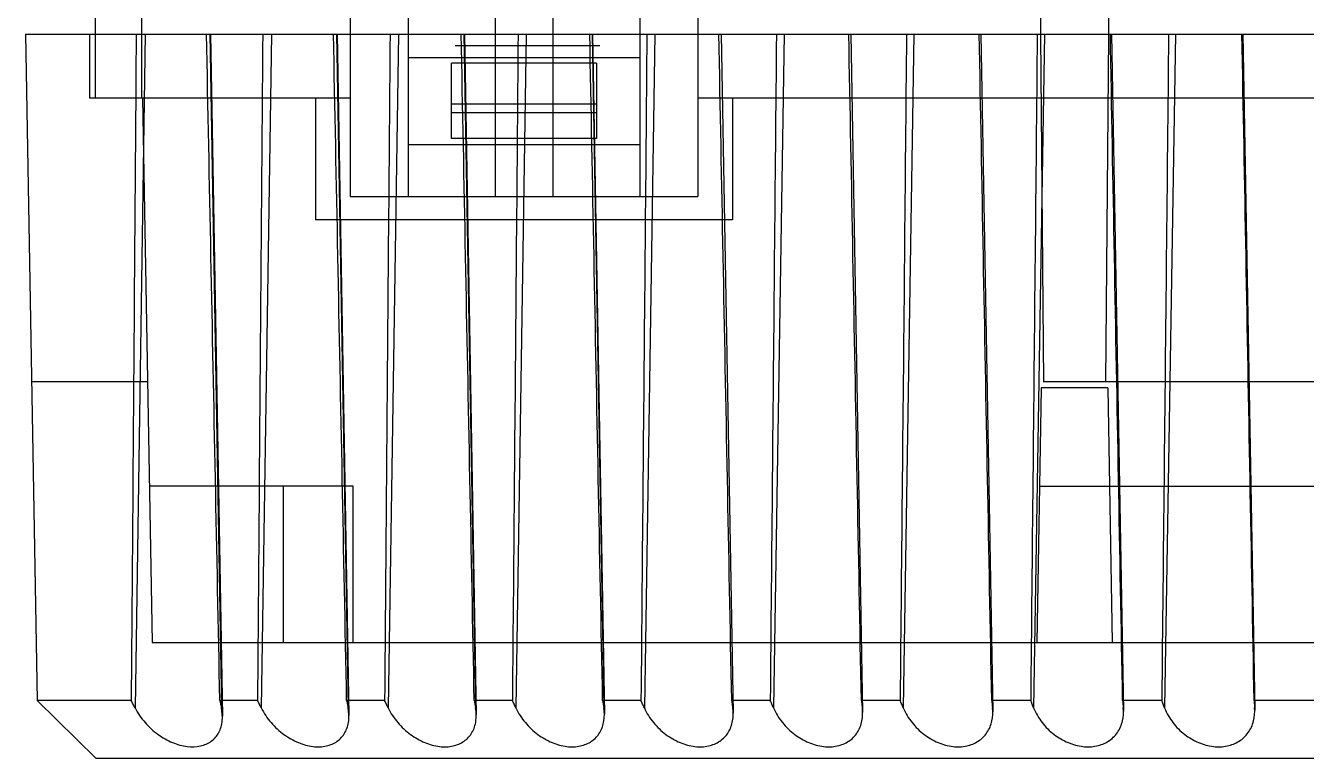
# Model space of a CAD drawing. Extents: x 114 to 332, y 121 to 329.
# Drawn here: x 114.27 to 136.37, y 272.78 to 285.43 of the extents above; entities that cross this region are included whole.
import ezdxf

# ---------------------------------------------------------------- set-up
doc = ezdxf.new("R2010")
doc.units = 0
doc.layers.get('0').update_dxf_attribs({"linetype": 'CONTINUOUS'})
doc.layers.add('08-17-1_DXF_CONTINUOUS_LIN', color=7, linetype='CONTINUOUS')

msp = doc.modelspace()

# ---------------------------------------------------------------- linework, layer by layer
at = {"color": 6, "linetype": 'CONTINUOUS'}
for p, q in [((119.87, 292.58), (119.87, 282.48)), ((120.87, 292.58), (120.87, 282.48)), ((122.37, 292.58), (122.37, 282.48)), ((123.37, 292.58), (123.37, 282.48)), ((124.87, 292.58), (124.87, 282.48)), ((125.87, 292.58), (125.87, 282.48)), ((131.72, 292.58), (131.836, 279.28)), ((133.02, 292.58), (132.904, 279.28)), ((115.47, 285.58), (115.47, 284.18)), ((116.27, 285.58), (116.27, 284.18)), ((114.27, 285.28), (114.47, 273.78)), ((114.27, 285.28), (216.17, 285.28)), ((115.37, 285.28), (115.37, 284.18)), ((116.333, 285.28), (116.158, 273.652)), ((117.449, 285.28), (117.648, 273.652)), ((117.46, 285.28), (117.665, 273.507)), ((118.511, 285.28), (118.336, 273.652)), ((119.635, 285.28), (119.835, 273.652)), ((119.644, 285.28), (119.849, 273.52)), ((120.704, 285.28), (120.526, 273.652)), ((121.834, 285.28), (122.035, 273.652)), ((121.842, 285.28), (122.047, 273.533)), ((122.91, 285.28), (122.73, 273.652)), ((124.047, 285.28), (124.248, 273.652)), ((124.052, 285.28), (124.257, 273.546)), ((125.128, 285.28), (124.947, 273.652)), ((126.275, 285.28), (126.48, 273.559)), ((127.358, 285.28), (127.176, 273.652)), ((128.51, 285.28), (128.714, 273.572)), ((129.599, 285.28), (129.415, 273.652)), ((130.756, 285.28), (130.96, 273.585)), ((131.851, 285.28), (131.665, 273.652)), ((133.01, 285.28), (133.216, 273.598)), ((134.112, 285.28), (133.926, 273.652)), ((135.276, 285.28), (135.481, 273.611)), ((120.87, 284.88), (124.87, 284.88)), ((121.62, 283.48), (121.62, 284.78)), ((124.12, 284.78), (121.62, 284.78)), ((124.12, 284.78), (124.12, 283.48)), ((119.87, 284.18), (115.37, 284.18)), ((116.289, 284.18), (116.453, 274.78)), ((119.27, 284.18), (119.27, 282.08)), ((205.495, 284.18), (125.87, 284.18)), ((126.47, 284.18), (126.47, 282.08)), ((121.62, 283.928), (124.12, 283.928)), ((120.87, 283.38), (124.87, 283.38)), ((124.12, 283.48), (121.62, 283.48)), ((119.87, 282.48), (125.87, 282.48)), ((126.47, 282.08), (119.27, 282.08)), ((116.375, 279.28), (114.374, 279.28)), ((131.796, 279.18), (131.72, 274.78)), ((132.943, 279.18), (131.796, 279.18)), ((137.604, 279.28), (131.836, 279.28)), ((132.943, 279.18), (133.02, 274.78)), ((119.92, 277.48), (116.406, 277.48)), ((118.72, 274.78), (118.72, 277.48)), ((119.92, 274.78), (119.92, 277.48)), ((131.767, 277.48), (137.672, 277.48)), ((116.453, 274.78), (213.986, 274.78)), ((115.488, 272.78), (114.47, 273.78)), ((116.092, 273.78), (114.47, 273.78)), ((118.271, 273.78), (117.621, 273.78)), ((120.464, 273.78), (119.81, 273.78)), ((122.67, 273.78), (122.012, 273.78)), ((124.889, 273.78), (124.227, 273.78)), ((127.12, 273.78), (126.454, 273.78)), ((129.361, 273.78), (128.692, 273.78)), ((131.614, 273.78), (130.942, 273.78)), ((133.876, 273.78), (133.201, 273.78)), ((179.542, 273.78), (135.47, 273.78)), ((214.951, 272.78), (115.488, 272.78))]:
    msp.add_line(p, q, dxfattribs=at)
for points, knots in [([(116.178, 285.28), (116.168, 284.002), (116.149, 281.445), (116.121, 277.612), (116.102, 275.057), (116.092, 273.78)], [0, 0, 0, 0, 3.836484, 7.669972, 11.500468, 11.500468, 11.500468, 11.500468]), ([(117.621, 273.78), (117.596, 275.057), (117.545, 277.612), (117.468, 281.445), (117.417, 284.002), (117.392, 285.28)], [0, 0, 0, 0, 3.831151, 7.665295, 11.502436, 11.502436, 11.502436, 11.502436]), ([(118.361, 285.28), (118.351, 284.002), (118.331, 281.445), (118.301, 277.612), (118.281, 275.057), (118.271, 273.78)], [0, 0, 0, 0, 3.836495, 7.669994, 11.5005, 11.5005, 11.5005, 11.5005]), ([(119.81, 273.78), (119.785, 275.057), (119.734, 277.612), (119.659, 281.445), (119.608, 284.002), (119.583, 285.28)], [0, 0, 0, 0, 3.831136, 7.665266, 11.502392, 11.502392, 11.502392, 11.502392]), ([(120.558, 285.28), (120.548, 284.002), (120.527, 281.445), (120.496, 277.612), (120.475, 275.057), (120.464, 273.78)], [0, 0, 0, 0, 3.836506, 7.670016, 11.500533, 11.500533, 11.500533, 11.500533]), ([(122.012, 273.78), (121.987, 275.057), (121.937, 277.612), (121.862, 281.445), (121.812, 284.002), (121.787, 285.28)], [0, 0, 0, 0, 3.831121, 7.665236, 11.502347, 11.502347, 11.502347, 11.502347]), ([(122.768, 285.28), (122.757, 284.002), (122.736, 281.445), (122.703, 277.612), (122.681, 275.057), (122.67, 273.78)], [0, 0, 0, 0, 3.836518, 7.67004, 11.500568, 11.500568, 11.500568, 11.500568]), ([(124.227, 273.78), (124.202, 275.057), (124.153, 277.612), (124.079, 281.445), (124.029, 284.002), (124.005, 285.28)], [0, 0, 0, 0, 3.831106, 7.665205, 11.502301, 11.502301, 11.502301, 11.502301]), ([(124.991, 285.28), (124.98, 284.002), (124.957, 281.445), (124.923, 277.612), (124.9, 275.057), (124.889, 273.78)], [0, 0, 0, 0, 3.83653, 7.670064, 11.500604, 11.500604, 11.500604, 11.500604]), ([(126.454, 273.78), (126.43, 275.057), (126.381, 277.612), (126.307, 281.445), (126.259, 284.002), (126.234, 285.28)], [0, 0, 0, 0, 3.83109, 7.665174, 11.502254, 11.502254, 11.502254, 11.502254]), ([(127.226, 285.28), (127.214, 284.002), (127.19, 281.445), (127.155, 277.612), (127.131, 275.057), (127.12, 273.78)], [0, 0, 0, 0, 3.836542, 7.670088, 11.500641, 11.500641, 11.500641, 11.500641]), ([(128.692, 273.78), (128.668, 275.057), (128.62, 277.612), (128.548, 281.445), (128.499, 284.002), (128.475, 285.28)], [0, 0, 0, 0, 3.831075, 7.665143, 11.502207, 11.502207, 11.502207, 11.502207]), ([(129.471, 285.28), (129.459, 284.002), (129.435, 281.445), (129.398, 277.612), (129.373, 275.057), (129.361, 273.78)], [0, 0, 0, 0, 3.836555, 7.670114, 11.50068, 11.50068, 11.50068, 11.50068]), ([(130.942, 273.78), (130.918, 275.057), (130.87, 277.612), (130.798, 281.445), (130.751, 284.002), (130.727, 285.28)], [0, 0, 0, 0, 3.831059, 7.665111, 11.502159, 11.502159, 11.502159, 11.502159]), ([(131.728, 285.28), (131.715, 284.002), (131.69, 281.445), (131.652, 277.612), (131.626, 275.057), (131.614, 273.78)], [0, 0, 0, 0, 3.836568, 7.670141, 11.50072, 11.50072, 11.50072, 11.50072]), ([(133.201, 273.78), (133.177, 275.057), (133.13, 277.612), (133.06, 281.445), (133.012, 284.002), (132.989, 285.28)], [0, 0, 0, 0, 3.831042, 7.665078, 11.502111, 11.502111, 11.502111, 11.502111]), ([(133.994, 285.28), (133.981, 284.002), (133.955, 281.445), (133.915, 277.612), (133.889, 275.057), (133.876, 273.78)], [0, 0, 0, 0, 3.836582, 7.670168, 11.50076, 11.50076, 11.50076, 11.50076]), ([(135.47, 273.78), (135.447, 275.057), (135.4, 277.612), (135.33, 281.445), (135.284, 284.002), (135.26, 285.28)], [0, 0, 0, 0, 3.831026, 7.665046, 11.502061, 11.502061, 11.502061, 11.502061]), ([(116.158, 273.652), (116.147, 273.673), (116.125, 273.716), (116.103, 273.759), (116.092, 273.78)], [0, 0, 0, 0, 0.0721887, 0.1444101, 0.1444101, 0.1444101, 0.1444101]), ([(116.158, 273.652), (116.205, 273.561), (116.323, 273.391), (116.545, 273.188), (116.794, 273.046), (117.047, 272.975), (117.282, 272.98), (117.48, 273.064), (117.618, 273.223), (117.676, 273.431), (117.664, 273.578), (117.648, 273.652)], [0, 0, 0, 0, 0.307864, 0.611284, 0.897159, 1.160483, 1.388525, 1.590854, 1.787495, 1.997603, 2.22252, 2.22252, 2.22252, 2.22252]), ([(117.621, 273.78), (117.626, 273.759), (117.635, 273.716), (117.644, 273.673), (117.648, 273.652)], [0, 0, 0, 0, 0.0656639, 0.131298, 0.131298, 0.131298, 0.131298]), ([(118.336, 273.652), (118.325, 273.673), (118.303, 273.716), (118.282, 273.759), (118.271, 273.78)], [0, 0, 0, 0, 0.0717441, 0.1435207, 0.1435207, 0.1435207, 0.1435207]), ([(118.336, 273.652), (118.381, 273.561), (118.496, 273.391), (118.717, 273.188), (118.965, 273.045), (119.218, 272.974), (119.454, 272.98), (119.655, 273.064), (119.796, 273.222), (119.858, 273.431), (119.849, 273.578), (119.835, 273.652)], [0, 0, 0, 0, 0.305838, 0.607516, 0.892514, 1.156198, 1.385884, 1.59069, 1.789701, 2.001027, 2.225725, 2.225725, 2.225725, 2.225725]), ([(119.81, 273.78), (119.814, 273.759), (119.822, 273.716), (119.831, 273.673), (119.835, 273.652)], [0, 0, 0, 0, 0.0654427, 0.1308558, 0.1308558, 0.1308558, 0.1308558]), ([(120.526, 273.652), (120.516, 273.673), (120.495, 273.716), (120.475, 273.759), (120.464, 273.78)], [0, 0, 0, 0, 0.0713062, 0.1426448, 0.1426448, 0.1426448, 0.1426448]), ([(120.526, 273.652), (120.57, 273.561), (120.683, 273.391), (120.902, 273.188), (121.149, 273.045), (121.402, 272.974), (121.64, 272.981), (121.843, 273.064), (121.988, 273.222), (122.054, 273.43), (122.048, 273.578), (122.035, 273.652)], [0, 0, 0, 0, 0.303814, 0.603712, 0.88777, 1.151742, 1.383006, 1.590243, 1.791633, 2.004245, 2.228797, 2.228797, 2.228797, 2.228797]), ([(122.012, 273.78), (122.016, 273.759), (122.023, 273.716), (122.031, 273.673), (122.035, 273.652)], [0, 0, 0, 0, 0.0652391, 0.1304485, 0.1304485, 0.1304485, 0.1304485]), ([(122.73, 273.652), (122.72, 273.673), (122.7, 273.716), (122.68, 273.759), (122.67, 273.78)], [0, 0, 0, 0, 0.0708758, 0.1417836, 0.1417836, 0.1417836, 0.1417836]), ([(122.73, 273.652), (122.773, 273.561), (122.884, 273.391), (123.099, 273.187), (123.346, 273.045), (123.599, 272.974), (123.839, 272.981), (124.044, 273.064), (124.192, 273.221), (124.263, 273.429), (124.259, 273.578), (124.248, 273.652)], [0, 0, 0, 0, 0.301794, 0.599874, 0.88293, 1.147118, 1.379893, 1.589515, 1.793291, 2.007252, 2.231734, 2.231734, 2.231734, 2.231734]), ([(124.227, 273.78), (124.23, 273.759), (124.237, 273.716), (124.244, 273.673), (124.248, 273.652)], [0, 0, 0, 0, 0.0650532, 0.1300769, 0.1300769, 0.1300769, 0.1300769]), ([(124.947, 273.652), (124.937, 273.673), (124.918, 273.716), (124.899, 273.759), (124.889, 273.78)], [0, 0, 0, 0, 0.0704533, 0.1409385, 0.1409385, 0.1409385, 0.1409385]), ([(124.947, 273.652), (124.988, 273.561), (125.096, 273.391), (125.31, 273.187), (125.555, 273.045), (125.809, 272.974), (126.05, 272.981), (126.257, 273.065), (126.408, 273.221), (126.484, 273.428), (126.483, 273.578), (126.472, 273.652)], [0, 0, 0, 0, 0.299781, 0.596007, 0.878001, 1.142333, 1.376549, 1.588511, 1.794675, 2.010047, 2.234532, 2.234532, 2.234532, 2.234532]), ([(126.454, 273.78), (126.457, 273.759), (126.463, 273.716), (126.469, 273.673), (126.472, 273.652)], [0, 0, 0, 0, 0.0648855, 0.1297416, 0.1297416, 0.1297416, 0.1297416]), ([(127.176, 273.652), (127.166, 273.673), (127.148, 273.716), (127.129, 273.759), (127.12, 273.78)], [0, 0, 0, 0, 0.0700395, 0.1401108, 0.1401108, 0.1401108, 0.1401108]), ([(127.176, 273.652), (127.215, 273.561), (127.321, 273.391), (127.532, 273.187), (127.776, 273.044), (128.03, 272.974), (128.272, 272.981), (128.481, 273.065), (128.636, 273.22), (128.716, 273.428), (128.718, 273.578), (128.709, 273.652)], [0, 0, 0, 0, 0.297778, 0.592115, 0.872986, 1.137389, 1.372979, 1.587231, 1.795784, 2.012626, 2.237189, 2.237189, 2.237189, 2.237189]), ([(128.692, 273.78), (128.695, 273.759), (128.701, 273.716), (128.706, 273.673), (128.709, 273.652)], [0, 0, 0, 0, 0.0647365, 0.1294436, 0.1294436, 0.1294436, 0.1294436]), ([(129.415, 273.652), (129.406, 273.673), (129.388, 273.716), (129.37, 273.759), (129.361, 273.78)], [0, 0, 0, 0, 0.069635, 0.1393016, 0.1393016, 0.1393016, 0.1393016]), ([(129.415, 273.652), (129.453, 273.561), (129.556, 273.391), (129.765, 273.187), (130.008, 273.044), (130.263, 272.974), (130.506, 272.981), (130.716, 273.065), (130.874, 273.22), (130.959, 273.427), (130.964, 273.577), (130.956, 273.652)], [0, 0, 0, 0, 0.295787, 0.588202, 0.86789, 1.132291, 1.369187, 1.585681, 1.79662, 2.014987, 2.239703, 2.239703, 2.239703, 2.239703]), ([(130.942, 273.78), (130.944, 273.759), (130.949, 273.716), (130.953, 273.673), (130.956, 273.652)], [0, 0, 0, 0, 0.0646063, 0.1291833, 0.1291833, 0.1291833, 0.1291833]), ([(131.665, 273.652), (131.657, 273.673), (131.639, 273.716), (131.622, 273.759), (131.614, 273.78)], [0, 0, 0, 0, 0.0692405, 0.1385124, 0.1385124, 0.1385124, 0.1385124]), ([(131.665, 273.652), (131.702, 273.561), (131.802, 273.391), (132.009, 273.186), (132.251, 273.044), (132.505, 272.974), (132.749, 272.981), (132.962, 273.065), (133.123, 273.22), (133.212, 273.426), (133.219, 273.577), (133.213, 273.652)], [0, 0, 0, 0, 0.293811, 0.584272, 0.862717, 1.127046, 1.365178, 1.583862, 1.797182, 2.017128, 2.24207, 2.24207, 2.24207, 2.24207]), ([(133.201, 273.78), (133.203, 273.759), (133.207, 273.716), (133.211, 273.673), (133.213, 273.652)], [0, 0, 0, 0, 0.0644952, 0.1289612, 0.1289612, 0.1289612, 0.1289612]), ([(133.926, 273.652), (133.917, 273.673), (133.901, 273.716), (133.884, 273.759), (133.876, 273.78)], [0, 0, 0, 0, 0.0688566, 0.1377443, 0.1377443, 0.1377443, 0.1377443]), ([(133.926, 273.652), (133.961, 273.561), (134.058, 273.391), (134.262, 273.186), (134.503, 273.044), (134.757, 272.974), (135.003, 272.981), (135.217, 273.065), (135.381, 273.219), (135.474, 273.425), (135.485, 273.577), (135.479, 273.652)], [0, 0, 0, 0, 0.291852, 0.58033, 0.857474, 1.121657, 1.360955, 1.581779, 1.797472, 2.019047, 2.244288, 2.244288, 2.244288, 2.244288]), ([(135.47, 273.78), (135.471, 273.759), (135.475, 273.716), (135.478, 273.673), (135.479, 273.652)], [0, 0, 0, 0, 0.0644036, 0.1287779, 0.1287779, 0.1287779, 0.1287779])]:
    msp.add_open_spline(points, degree=3, knots=knots, dxfattribs=at)
at = {"layer": '08-17-1_DXF_CONTINUOUS_LIN', "color": 30, "linetype": 'CONTINUOUS'}
msp.add_line((121.62, 284.08), (124.12, 284.08), dxfattribs=at)
at = {"layer": '08-17-1_DXF_CONTINUOUS_LIN', "color": 4, "linetype": 'CONTINUOUS'}
msp.add_open_spline([(124.181, 285.08), (123.994, 285.08), (123.713, 285.08), (123.339, 285.08), (123.059, 285.08), (122.826, 285.08), (122.64, 285.08), (122.495, 285.08), (122.359, 285.08), (122.234, 285.08), (122.014, 285.08), (121.831, 285.08), (121.684, 285.08)], degree=3, knots=[0, 0, 0, 0, 0.559713, 0.839569, 1.119426, 1.399282, 1.539211, 1.679139, 1.835158, 1.945349, 2.055541, 2.496306, 2.496306, 2.496306, 2.496306], dxfattribs=at)

doc.saveas('drawing.dxf')
